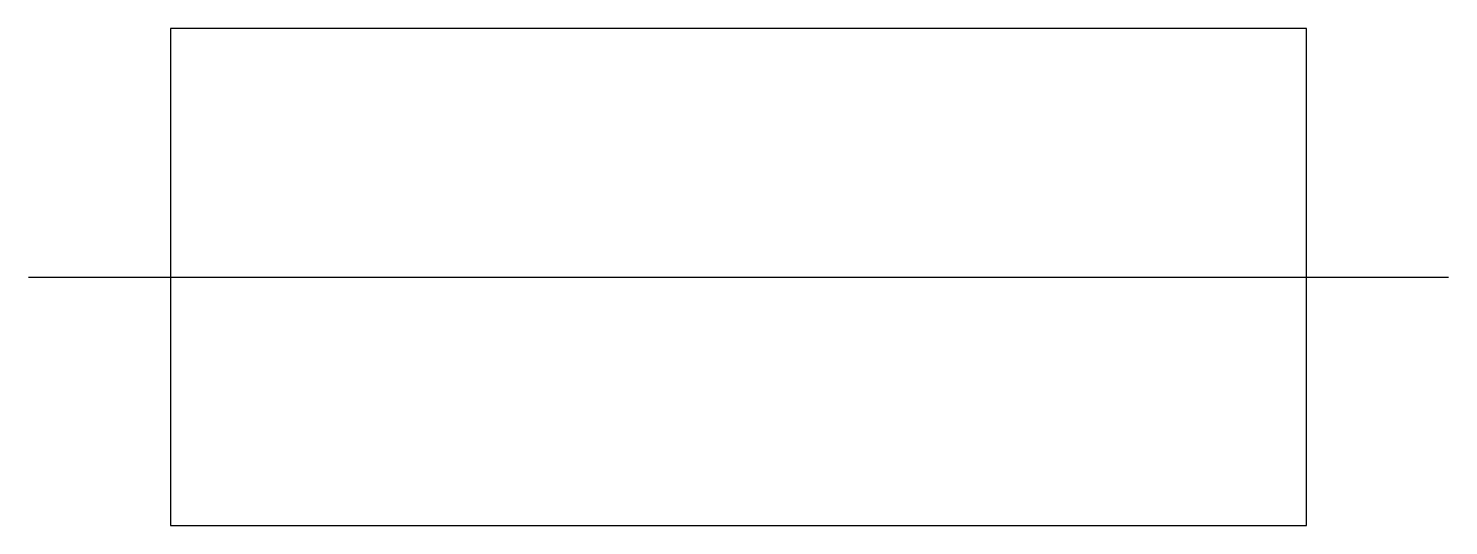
# Model space of a CAD drawing. Extents: x -5 to 5, y -1.8 to 1.8.
import ezdxf

# ---------------------------------------------------------------- set-up
doc = ezdxf.new("R2010")
doc.units = 0
doc.layers.get('0').update_dxf_attribs({"true_color": 0xffffff})
doc.layers.add('OBJECT', color=7, linetype='Continuous', true_color=0xffffff)

msp = doc.modelspace()

# ---------------------------------------------------------------- linework, layer by layer
for p, q in [((4, 1.75), (-4, 1.75)), ((-4, 1.75), (-4, -1.75)), ((4, -1.75), (4, 1.75)), ((-4, -1.75), (4, -1.75))]:
    msp.add_line(p, q)
at = {"layer": 'OBJECT', "color": 0, "linetype": 'Continuous'}
msp.add_line((-5, 0), (5, 0), dxfattribs=at)

doc.saveas('drawing.dxf')
